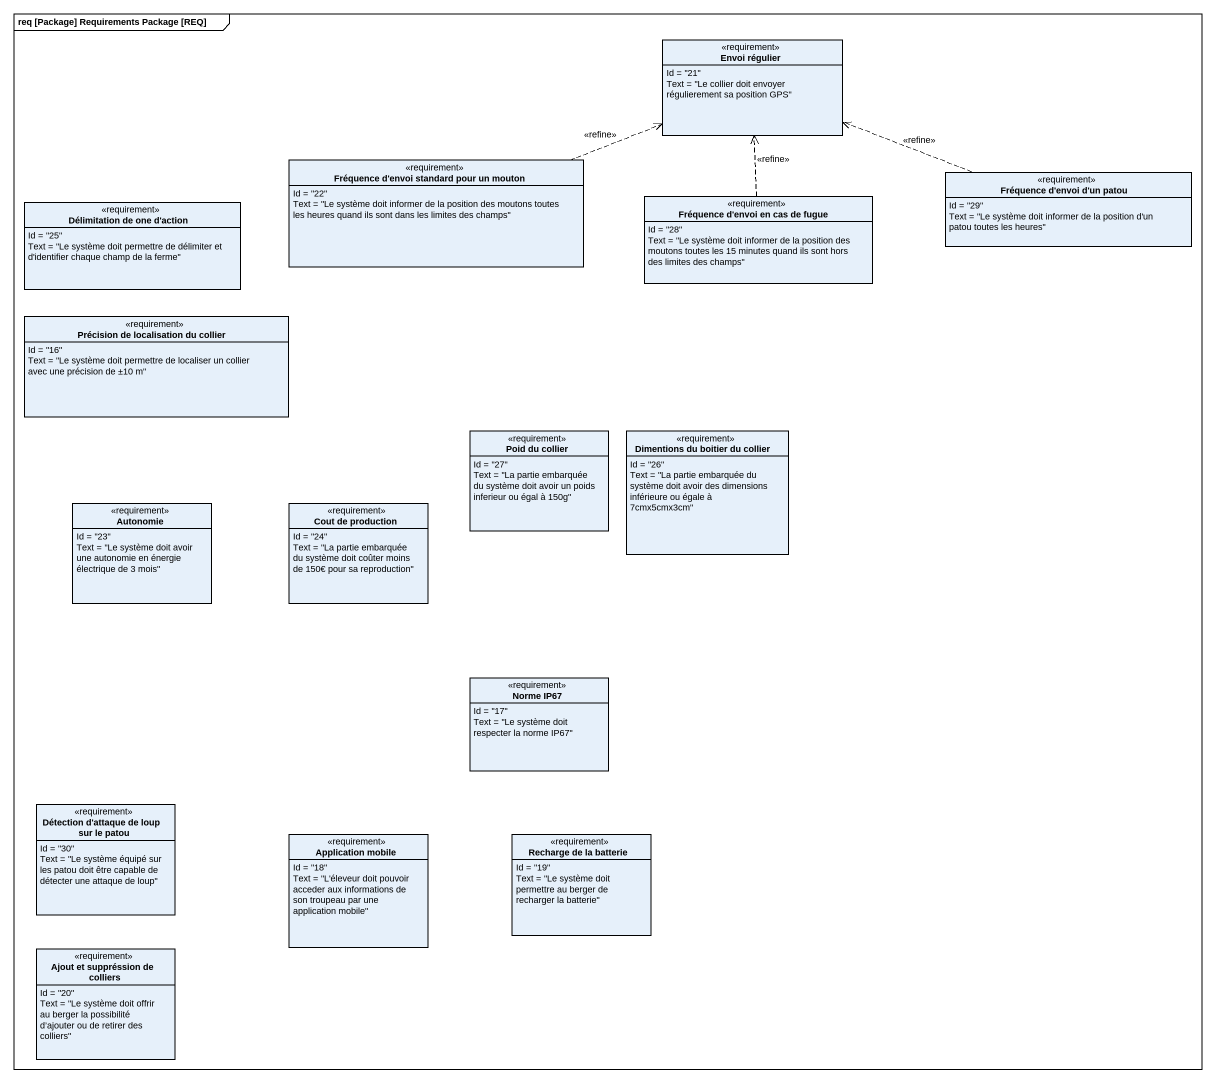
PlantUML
@startuml
mainframe req [Package] Requirements Package [REQ]
hide circle
hide empty members
class "Envoi régulier" as Envoi_régulier <<requirement>> {
  Id = "21"
  Text = "Le collier doit envoyer régulierement sa position GPS"
}
class "Fréquence d'envoi standard pour un mouton" as Fréquence_d_envoi_standard <<requirement>> {
  Id = "22"
  Text = "Le système doit informer de la position des moutons toutes les heures quand ils sont dans les limites des champs"
}
class "Fréquence d'envoi d'un patou" as Fréquence_d_envoi_d_un_patou <<requirement>> {
  Id = "29"
  Text = "Le système doit informer de la position d'un patou toutes les heures"
}
class "Délimitation de one d'action" as Délimitation_de_one_d_action <<requirement>> {
  Id = "25"
  Text = "Le système doit permettre de délimiter et d'identifier chaque champ de la ferme"
}
class "Fréquence d'envoi en cas de fugue" as Fréquence_d_envoi_en_cas_de <<requirement>> {
  Id = "28"
  Text = "Le système doit informer de la position des moutons toutes les 15 minutes quand ils sont hors des limites des champs"
}
class "Précision de localisation du collier" as Précision_de_localisation <<requirement>> {
  Id = "16"
  Text = "Le système doit permettre de localiser un collier avec une précision de ±10 m"
}
class "Poid du collier" as Poid_du_collier <<requirement>> {
  Id = "27"
  Text = "La partie embarquée du système doit avoir un poids inferieur ou égal à 150g"
}
class "Dimentions du boitier du collier" as Dimentions_du_boitier_du <<requirement>> {
  Id = "26"
  Text = "La partie embarquée du système doit avoir des dimensions inférieure ou égale à 7cmx5cmx3cm"
}
class Autonomie <<requirement>> {
  Id = "23"
  Text = "Le système doit avoir une autonomie en énergie électrique de 3 mois"
}
class "Cout de production" as Cout_de_production <<requirement>> {
  Id = "24"
  Text = "La partie embarquée du système doit coûter moins de 150€ pour sa reproduction"
}
class "Norme IP67" as Norme_IP67 <<requirement>> {
  Id = "17"
  Text = "Le système doit respecter la norme IP67"
}
class "Détection d'attaque de loup sur le patou" as Détection_d_attaque_de_loup <<requirement>> {
  Id = "30"
  Text = "Le système équipé sur les patou doit être capable de détecter une attaque de loup"
}
class "Application mobile" as Application_mobile <<requirement>> {
  Id = "18"
  Text = "L'éleveur doit pouvoir acceder aux informations de son troupeau par une application mobile"
}
class "Recharge de la batterie" as Recharge_de_la_batterie <<requirement>> {
  Id = "19"
  Text = "Le système doit permettre au berger de recharger la batterie"
}
class "Ajout et suppréssion de colliers" as Ajout_et_suppréssion_de <<requirement>> {
  Id = "20"
  Text = "Le système doit offrir au berger la possibilité d’ajouter ou de retirer des colliers"
}
Fréquence_d_envoi_standard .right.> Envoi_régulier : <<refine>>
Fréquence_d_envoi_d_un_patou .left.> Envoi_régulier : <<refine>>
Fréquence_d_envoi_en_cas_de .up.> Envoi_régulier : <<refine>>
@enduml
